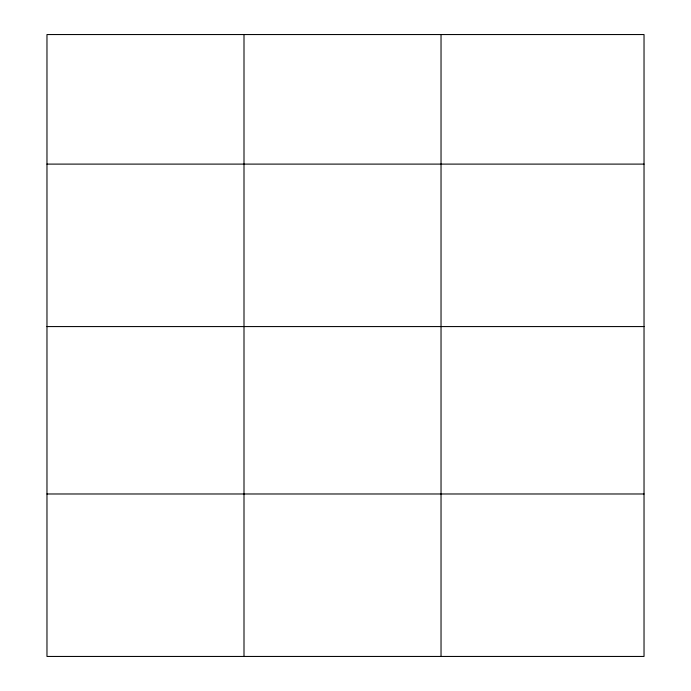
<?xml version="1.0" encoding="UTF-8"?>
<svg xmlns="http://www.w3.org/2000/svg" width="691" height="691" viewBox="0 0 691 691"><rect width="100%" height="100%" fill="white"/><g stroke="black" fill="none" stroke-linecap="round" stroke-linejoin="round"><path stroke-width="1.04" d="M644.029 326.575L644.029 34.55L46.971 34.55L46.971 656.45L644.029 656.45L644.029 326.575L46.971 326.575M46.971 164.104L644.029 164.104M46.971 493.979L644.029 493.979M441.031 34.55L441.031 656.45M244.001 34.55L244.001 656.45"/></g></svg>
